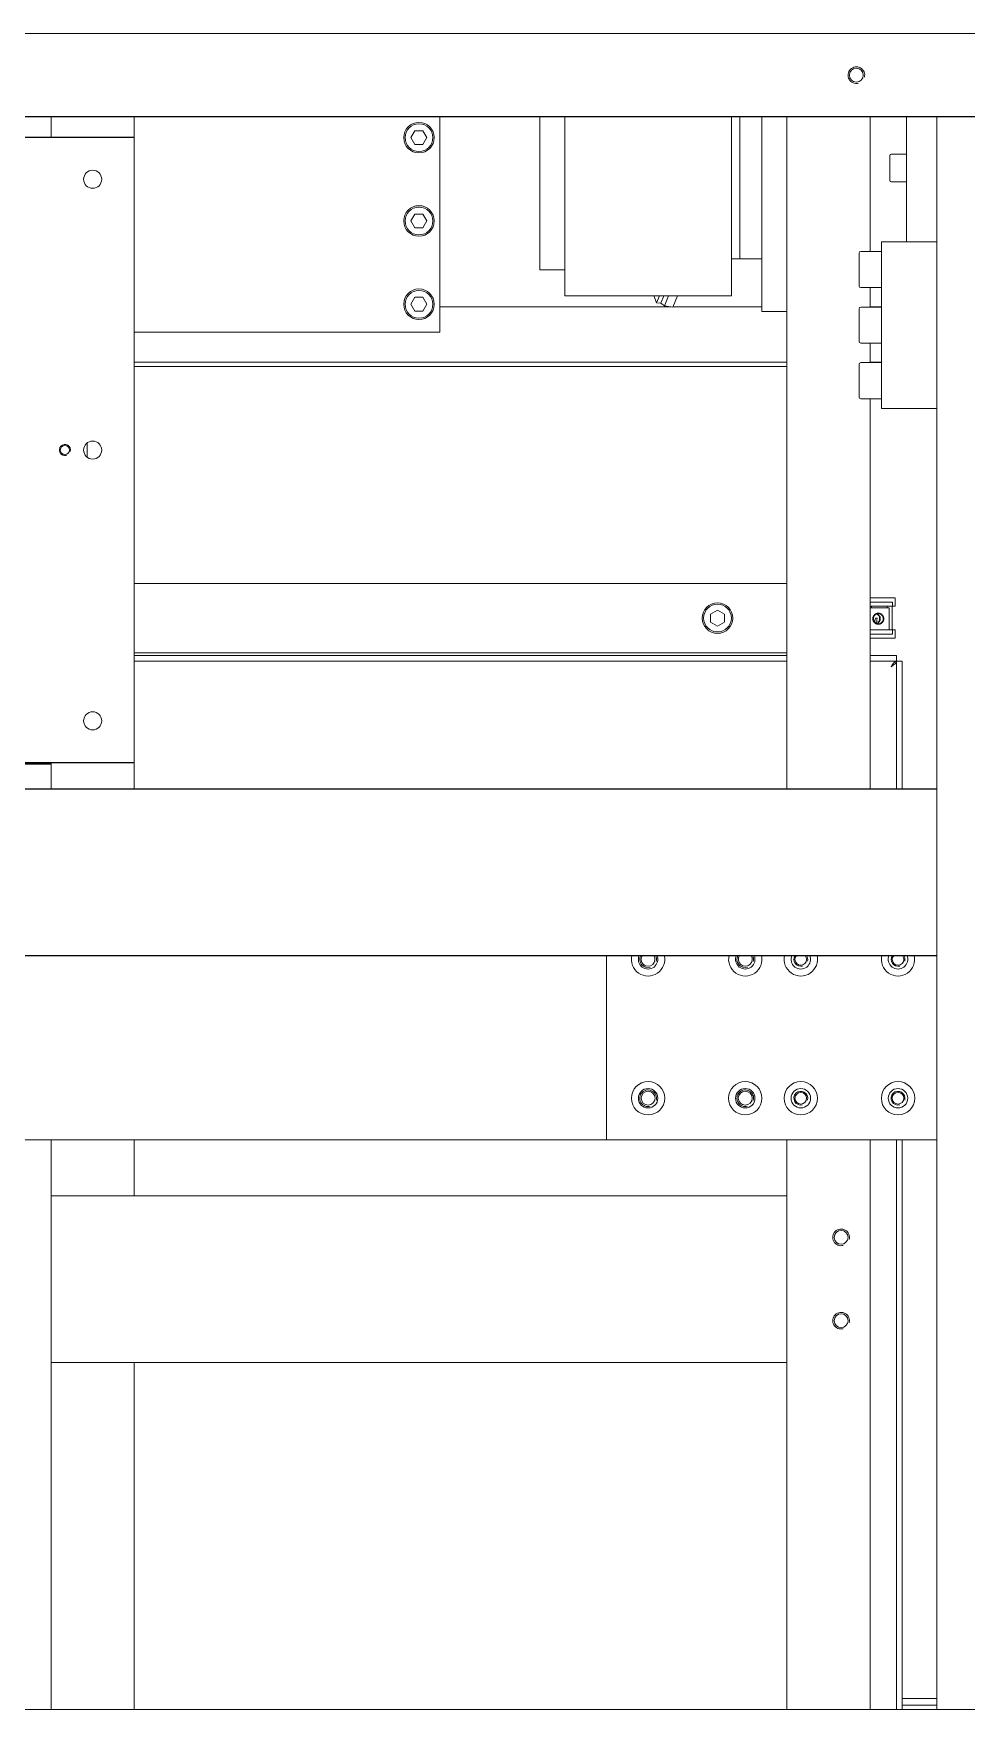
# Model space of a CAD drawing. Header units: millimetres. Extents: x -1052 to 3351, y 0 to 2015.
# Drawn here: x -210.24 to -205.27, y 1702.45 to 1711.37 of the extents above; entities that cross this region are included whole.
import ezdxf

# ---------------------------------------------------------------- set-up
doc = ezdxf.new("R2010")
doc.units = ezdxf.units.MM
doc.layers.add('@ New Renovation', color=7, linetype='Continuous')
for name, color, linetype, lineweight in [('AEKQ1SOLIDLINE！实线层', 7, 'Continuous', 18), ('AM_CL', 7, 'Continuous', 15), ('GB-FRSJ-1SOLIDLINE！实线层', 7, 'Continuous', 18), ('GB-FRSJ-2SOLIDLINE！实线层', 7, 'Continuous', 18), ('GB-FRSJ-4SOLIDLINE！实线层', 7, 'Continuous', 18), ('GB-FRSJ-5SOLIDLINE！实线层', 7, 'Continuous', 18), ('GB-FRSJ-6SOLIDLINE！实线层', 7, 'Continuous', 18), ('GB_C-SXR28-滑块_2SOLIDLINE！实线层', 7, 'Continuous', 18), ('HCJ_RECTANGULAR_TUSOLIDLINE！实线层', 7, 'Continuous', 18), ('ISO4762-M6X18-8_8SOLIDLINE！实线层', 7, 'Continuous', 18), ('ISO4762-M6X20-10_9SOLIDLINE！实线层', 7, 'Continuous', 18), ('ISO4762-M6X25-8_8SOLIDLINE！实线层', 7, 'Continuous', 18), ('ISO4762-M8X35-12_9SOLIDLINE！实线层', 7, 'Continuous', 18), ('QJ_RECTANGULAR_TUBSOLIDLINE！实线层', 7, 'Continuous', 18), ('QJ_SQUARE_TUBE_120SOLIDLINE！实线层', 7, 'Continuous', 18), ('QZDB-4-1SOLIDLINE！实线层', 7, 'Continuous', 18), ('QZDB-LDA-2SOLIDLINE！实线层', 7, 'Continuous', 18), ('QZDBHC-2-1-LSOLIDLINE！实线层', 7, 'Continuous', 18), ('QZDBHC-2-15SOLIDLINE！实线层', 7, 'Continuous', 18), ('QZDBHC-2-2-LSOLIDLINE！实线层', 7, 'Continuous', 18), ('QZDBHC-2-2A-ASOLIDLINE！实线层', 7, 'Continuous', 18), ('QZDBHC-2-A-1SOLIDLINE！实线层', 7, 'Continuous', 18), ('QZDBHC-2-AA-1_MIRSOLIDLINE！实线层', 7, 'Continuous', 18), ('QZDLD-10SOLIDLINE！实线层', 7, 'Continuous', 18), ('QZDLD-1SOLIDLINE！实线层', 7, 'Continuous', 18), ('TDJGA-11SOLIDLINE！实线层', 7, 'Continuous', 18), ('TDJGA-1SOLIDLINE！实线层', 7, 'Continuous', 18), ('ZDXTDJG-1SOLIDLINE！实线层', 7, 'Continuous', 18), ('ZX-900DBJ-05-F-01SOLIDLINE！实线层', 7, 'Continuous', 18)]:
    doc.layers.add(name, color=color, linetype=linetype, lineweight=lineweight)

# ---------------------------------------------------------------- blocks, each defined once
blk = doc.blocks.new('*X870')
at = {"layer": '@ New Renovation', "color": 0, "linetype": 'Continuous'}
for p, q in [((-2938.08, -545.7), (-2938.08, 1014.3)), ((-2696.08, 863.3), (-2696.08, -394.7)), ((-2636.08, 863.3), (-2636.08, -394.7)), ((-2930.58, -105.7), (-2930.58, 574.3)), ((-2705.58, 159.3), (-2705.58, -105.7)), ((-2705.08, 159.3), (-2705.08, -75.7))]:
    blk.add_line(p, q, dxfattribs=at)
at = {"layer": 'AEKQ1SOLIDLINE！实线层', "color": 7, "linetype": 'Continuous'}
blk.add_line((-2815.54, -88.7), (-2820.62, -88.7), dxfattribs=at)
at = {"layer": 'GB-FRSJ-1SOLIDLINE！实线层', "color": 7, "linetype": 'Continuous'}
for p, q in [((-2764.83, -370.7), (-2764.83, -379.7)), ((-2763.33, -370.7), (-2763.33, -378.67)), ((-2761.83, -370.7), (-2761.83, -379.7)), ((-2751.83, -370.7), (-2751.83, -378.67)), ((-2750.33, -370.7), (-2750.33, -379.7)), ((-2761.83, -379.7), (-2764.83, -379.7)), ((-2763.33, -378.67), (-2761.83, -378.67)), ((-2753.33, -377.57), (-2753.33, -379.7)), ((-2751.83, -378.67), (-2753.33, -378.67)), ((-2750.33, -379.7), (-2753.33, -379.7))]:
    blk.add_line(p, q, dxfattribs=at)
at = {"layer": 'GB-FRSJ-2SOLIDLINE！实线层', "color": 7, "linetype": 'Continuous'}
for p, q in [((-2761.33, -377.57), (-2761.33, -370.7)), ((-2753.33, -377.57), (-2753.33, -370.7)), ((-2753.33, -377.57), (-2761.33, -377.57))]:
    blk.add_line(p, q, dxfattribs=at)
at = {"layer": 'GB-FRSJ-2SOLIDLINE！实线层', "color": 3, "linetype": 'Continuous'}
for points in [[(-2759.33, -373.6), (-2759.33, -373.57), (-2759.32, -373.51), (-2759.31, -373.43), (-2759.31, -373.36), (-2759.3, -373.32), (-2759.3, -373.28), (-2759.29, -373.25), (-2759.29, -373.23), (-2759.29, -373.22), (-2759.29, -373.21), (-2759.28, -373.19), (-2759.28, -373.16), (-2759.26, -373.11), (-2759.24, -373.03), (-2759.21, -372.96), (-2759.2, -372.9), (-2759.19, -372.88), (-2759.18, -372.86), (-2759.18, -372.85), (-2759.17, -372.84), (-2759.17, -372.82), (-2759.15, -372.8), (-2759.13, -372.75), (-2759.09, -372.68), (-2759.05, -372.61), (-2759.02, -372.56), (-2759.01, -372.53), (-2759, -372.52), (-2759, -372.51), (-2758.99, -372.5), (-2758.98, -372.48), (-2758.96, -372.46), (-2758.92, -372.42), (-2758.87, -372.35), (-2758.82, -372.29), (-2758.78, -372.25), (-2758.76, -372.22), (-2758.75, -372.21), (-2758.74, -372.2), (-2758.73, -372.19), (-2758.72, -372.18), (-2758.7, -372.17), (-2758.66, -372.13), (-2758.59, -372.08), (-2758.53, -372.03), (-2758.49, -371.99), (-2758.46, -371.97), (-2758.45, -371.96), (-2758.44, -371.95), (-2758.43, -371.95), (-2758.42, -371.94), (-2758.39, -371.93), (-2758.34, -371.9), (-2758.27, -371.86), (-2758.2, -371.83), (-2758.15, -371.8), (-2758.12, -371.79), (-2758.11, -371.78), (-2758.1, -371.77), (-2758.09, -371.77), (-2758.07, -371.76), (-2758.04, -371.76), (-2757.99, -371.74), (-2757.91, -371.72), (-2757.83, -371.69), (-2757.78, -371.68), (-2757.75, -371.67), (-2757.74, -371.66), (-2757.73, -371.66), (-2757.71, -371.66), (-2757.7, -371.66), (-2757.67, -371.65), (-2757.61, -371.65), (-2757.53, -371.64), (-2757.45, -371.63), (-2757.39, -371.63), (-2757.36, -371.62), (-2757.34, -371.62), (-2757.33, -371.62), (-2757.32, -371.62), (-2757.3, -371.62), (-2757.27, -371.63), (-2757.22, -371.63), (-2757.14, -371.64), (-2757.06, -371.65), (-2757, -371.65), (-2756.97, -371.65), (-2756.95, -371.66), (-2756.94, -371.66), (-2756.93, -371.66), (-2756.91, -371.67), (-2756.89, -371.67), (-2756.83, -371.69), (-2756.75, -371.71), (-2756.68, -371.74), (-2756.62, -371.75), (-2756.6, -371.76), (-2756.58, -371.77), (-2756.57, -371.77), (-2756.56, -371.78), (-2756.54, -371.78), (-2756.52, -371.8), (-2756.47, -371.82), (-2756.4, -371.86), (-2756.32, -371.9), (-2756.27, -371.92), (-2756.25, -371.94), (-2756.23, -371.95), (-2756.22, -371.95), (-2756.21, -371.96), (-2756.2, -371.97), (-2756.18, -371.99), (-2756.13, -372.02), (-2756.07, -372.08), (-2756.01, -372.13), (-2755.96, -372.16), (-2755.94, -372.18), (-2755.93, -372.19), (-2755.92, -372.2), (-2755.91, -372.21), (-2755.9, -372.22), (-2755.88, -372.24), (-2755.84, -372.29), (-2755.79, -372.35), (-2755.74, -372.41), (-2755.7, -372.46), (-2755.69, -372.48), (-2755.68, -372.49), (-2755.67, -372.5), (-2755.66, -372.51), (-2755.65, -372.53), (-2755.64, -372.55), (-2755.61, -372.6), (-2755.58, -372.67), (-2755.54, -372.74), (-2755.51, -372.79), (-2755.5, -372.82), (-2755.49, -372.83), (-2755.48, -372.84), (-2755.48, -372.85), (-2755.48, -372.87), (-2755.47, -372.9), (-2755.45, -372.95), (-2755.43, -373.03), (-2755.4, -373.1), (-2755.39, -373.16), (-2755.38, -373.19), (-2755.37, -373.2), (-2755.37, -373.21), (-2755.37, -373.22), (-2755.37, -373.24), (-2755.36, -373.27), (-2755.36, -373.31), (-2755.35, -373.36), (-2755.35, -373.42), (-2755.34, -373.51), (-2755.33, -373.57), (-2755.33, -373.6)], [(-2755.33, -373.6), (-2755.33, -373.64), (-2755.34, -373.7), (-2755.35, -373.78), (-2755.35, -373.85), (-2755.36, -373.89), (-2755.36, -373.93), (-2755.37, -373.96), (-2755.37, -373.98), (-2755.37, -373.99), (-2755.37, -374), (-2755.38, -374.02), (-2755.38, -374.04), (-2755.4, -374.1), (-2755.42, -374.18), (-2755.45, -374.25), (-2755.46, -374.31), (-2755.47, -374.33), (-2755.48, -374.35), (-2755.48, -374.36), (-2755.49, -374.37), (-2755.49, -374.39), (-2755.51, -374.41), (-2755.53, -374.46), (-2755.57, -374.53), (-2755.61, -374.6), (-2755.64, -374.65), (-2755.65, -374.68), (-2755.66, -374.69), (-2755.66, -374.7), (-2755.67, -374.71), (-2755.68, -374.73), (-2755.7, -374.75), (-2755.74, -374.79), (-2755.79, -374.86), (-2755.84, -374.92), (-2755.88, -374.96), (-2755.9, -374.99), (-2755.91, -375), (-2755.92, -375.01), (-2755.93, -375.02), (-2755.94, -375.03), (-2755.96, -375.04), (-2756, -375.08), (-2756.07, -375.13), (-2756.13, -375.18), (-2756.17, -375.22), (-2756.2, -375.24), (-2756.21, -375.25), (-2756.22, -375.25), (-2756.23, -375.26), (-2756.24, -375.27), (-2756.27, -375.28), (-2756.32, -375.31), (-2756.39, -375.35), (-2756.46, -375.38), (-2756.51, -375.41), (-2756.54, -375.42), (-2756.55, -375.43), (-2756.56, -375.44), (-2756.57, -375.44), (-2756.59, -375.45), (-2756.62, -375.45), (-2756.67, -375.47), (-2756.75, -375.49), (-2756.83, -375.52), (-2756.88, -375.53), (-2756.91, -375.54), (-2756.92, -375.55), (-2756.93, -375.55), (-2756.95, -375.55), (-2756.96, -375.55), (-2756.99, -375.56), (-2757.05, -375.56), (-2757.13, -375.57), (-2757.21, -375.58), (-2757.27, -375.58), (-2757.3, -375.59), (-2757.32, -375.59), (-2757.33, -375.59), (-2757.34, -375.59), (-2757.36, -375.59), (-2757.39, -375.58), (-2757.44, -375.58), (-2757.52, -375.57), (-2757.61, -375.56), (-2757.66, -375.56), (-2757.69, -375.55), (-2757.71, -375.55), (-2757.72, -375.55), (-2757.73, -375.55), (-2757.75, -375.54), (-2757.77, -375.54), (-2757.83, -375.52), (-2757.91, -375.5), (-2757.98, -375.47), (-2758.04, -375.46), (-2758.07, -375.45), (-2758.08, -375.44), (-2758.09, -375.44), (-2758.1, -375.43), (-2758.12, -375.43), (-2758.14, -375.41), (-2758.19, -375.39), (-2758.26, -375.35), (-2758.34, -375.31), (-2758.39, -375.28), (-2758.41, -375.27), (-2758.43, -375.26), (-2758.44, -375.26), (-2758.45, -375.25), (-2758.46, -375.24), (-2758.48, -375.22), (-2758.53, -375.19), (-2758.59, -375.13), (-2758.65, -375.08), (-2758.7, -375.04), (-2758.72, -375.03), (-2758.73, -375.02), (-2758.74, -375.01), (-2758.75, -375), (-2758.76, -374.99), (-2758.78, -374.96), (-2758.82, -374.92), (-2758.87, -374.86), (-2758.92, -374.8), (-2758.96, -374.75), (-2758.97, -374.73), (-2758.98, -374.72), (-2758.99, -374.71), (-2759, -374.7), (-2759.01, -374.68), (-2759.02, -374.66), (-2759.05, -374.61), (-2759.08, -374.54), (-2759.12, -374.47), (-2759.15, -374.42), (-2759.16, -374.39), (-2759.17, -374.38), (-2759.18, -374.37), (-2759.18, -374.36), (-2759.19, -374.34), (-2759.19, -374.31), (-2759.21, -374.26), (-2759.23, -374.18), (-2759.26, -374.1), (-2759.27, -374.05), (-2759.28, -374.02), (-2759.29, -374.01), (-2759.29, -374), (-2759.29, -373.98), (-2759.29, -373.97), (-2759.3, -373.94), (-2759.3, -373.9), (-2759.31, -373.85), (-2759.31, -373.78), (-2759.32, -373.7), (-2759.33, -373.64), (-2759.33, -373.6)]]:
    blk.add_open_spline(points, degree=3, knots=[0, 0, 0, 0, 0.097655, 0.19531, 0.244138, 0.292966, 0.341793, 0.366207, 0.378414, 0.390621, 0.402828, 0.415035, 0.439448, 0.488276, 0.585931, 0.683587, 0.732414, 0.756828, 0.769035, 0.781242, 0.793449, 0.805656, 0.830069, 0.878897, 0.976552, 1.074207, 1.123035, 1.147449, 1.159656, 1.171863, 1.18407, 1.196276, 1.22069, 1.269518, 1.367173, 1.464828, 1.513656, 1.53807, 1.550277, 1.562484, 1.57469, 1.586897, 1.611311, 1.660139, 1.757794, 1.855449, 1.904277, 1.928691, 1.940898, 1.953104, 1.965311, 1.977518, 2.001932, 2.05076, 2.148415, 2.24607, 2.294898, 2.319312, 2.331518, 2.343725, 2.355932, 2.368139, 2.392553, 2.441381, 2.539036, 2.636691, 2.685519, 2.709932, 2.722139, 2.734346, 2.746553, 2.75876, 2.783174, 2.832001, 2.929657, 3.027312, 3.076139, 3.100553, 3.11276, 3.124967, 3.137174, 3.149381, 3.173795, 3.222622, 3.320278, 3.417933, 3.46676, 3.491174, 3.503381, 3.515588, 3.527795, 3.540002, 3.564416, 3.613243, 3.710898, 3.808554, 3.857381, 3.881795, 3.894002, 3.906209, 3.918416, 3.930623, 3.955036, 4.003864, 4.101519, 4.199175, 4.248002, 4.272416, 4.284623, 4.29683, 4.309037, 4.321244, 4.345657, 4.394485, 4.49214, 4.589795, 4.638623, 4.663037, 4.675244, 4.687451, 4.699658, 4.711864, 4.736278, 4.785106, 4.882761, 4.980416, 5.029244, 5.053658, 5.065865, 5.078072, 5.090278, 5.102485, 5.126899, 5.175727, 5.273382, 5.371037, 5.419865, 5.444279, 5.456485, 5.468692, 5.480899, 5.493106, 5.51752, 5.566348, 5.664003, 5.761658, 5.810486, 5.834899, 5.847106, 5.859313, 5.87152, 5.883727, 5.908141, 5.956968, 6.005796, 6.054624, 6.152279, 6.249934, 6.249934, 6.249934, 6.249934], dxfattribs=at)
at = {"layer": 'GB-FRSJ-2SOLIDLINE！实线层', "color": 7, "linetype": 'Continuous'}
for points, knots in [([(-2759.13, -373.6), (-2759.13, -373.37), (-2759.04, -372.9), (-2758.51, -372.12), (-2757.33, -371.62), (-2756.15, -372.12), (-2755.63, -372.9), (-2755.53, -373.37), (-2755.53, -373.6)], [0, 0, 0, 0, 0.705412, 1.412225, 2.804374, 4.196523, 4.903335, 5.608747, 5.608747, 5.608747, 5.608747]), ([(-2755.53, -373.6), (-2755.53, -373.84), (-2755.63, -374.31), (-2756.15, -375.09), (-2757.33, -375.59), (-2758.51, -375.09), (-2759.04, -374.31), (-2759.13, -373.84), (-2759.13, -373.6)], [0, 0, 0, 0, 0.705412, 1.412225, 2.804374, 4.196523, 4.903335, 5.608747, 5.608747, 5.608747, 5.608747]), ([(-2755.61, -373.08), (-2755.63, -373.13), (-2755.66, -373.19), (-2755.7, -373.28), (-2755.72, -373.33), (-2755.74, -373.37), (-2755.75, -373.4), (-2755.76, -373.42), (-2755.76, -373.43), (-2755.77, -373.44), (-2755.78, -373.45), (-2755.8, -373.48), (-2755.83, -373.52), (-2755.87, -373.58), (-2755.91, -373.64), (-2755.94, -373.68), (-2755.96, -373.71), (-2755.97, -373.72), (-2755.98, -373.73), (-2755.99, -373.74), (-2756, -373.75), (-2756.02, -373.77), (-2756.08, -373.82), (-2756.14, -373.88), (-2756.2, -373.93), (-2756.23, -373.96), (-2756.25, -373.98), (-2756.26, -373.99), (-2756.27, -374), (-2756.29, -374.01), (-2756.32, -374.02), (-2756.35, -374.04), (-2756.39, -374.07), (-2756.44, -374.1), (-2756.5, -374.13), (-2756.54, -374.15), (-2756.56, -374.16), (-2756.58, -374.18), (-2756.59, -374.18), (-2756.6, -374.18), (-2756.62, -374.19), (-2756.65, -374.2), (-2756.7, -374.22), (-2756.77, -374.24), (-2756.84, -374.26), (-2756.89, -374.28), (-2756.92, -374.29), (-2756.94, -374.29), (-2756.95, -374.3), (-2756.96, -374.3), (-2756.98, -374.3), (-2757.01, -374.3), (-2757.08, -374.31), (-2757.16, -374.32), (-2757.24, -374.33), (-2757.29, -374.33), (-2757.31, -374.34), (-2757.33, -374.34), (-2757.34, -374.34), (-2757.37, -374.33), (-2757.4, -374.33), (-2757.43, -374.33), (-2757.48, -374.32), (-2757.54, -374.32), (-2757.6, -374.31), (-2757.65, -374.3), (-2757.68, -374.3), (-2757.7, -374.3), (-2757.71, -374.3), (-2757.72, -374.29), (-2757.73, -374.29), (-2757.77, -374.28), (-2757.82, -374.26), (-2757.89, -374.24), (-2757.95, -374.22), (-2758, -374.2), (-2758.04, -374.19), (-2758.05, -374.19), (-2758.06, -374.18), (-2758.07, -374.18), (-2758.09, -374.17), (-2758.12, -374.15), (-2758.16, -374.13), (-2758.21, -374.1), (-2758.26, -374.07), (-2758.3, -374.05), (-2758.33, -374.03), (-2758.36, -374.01), (-2758.38, -374), (-2758.4, -373.99), (-2758.41, -373.98), (-2758.43, -373.96), (-2758.45, -373.94), (-2758.47, -373.92), (-2758.51, -373.89), (-2758.55, -373.85), (-2758.6, -373.81), (-2758.63, -373.78), (-2758.66, -373.76), (-2758.67, -373.74), (-2758.68, -373.73), (-2758.69, -373.72), (-2758.69, -373.71), (-2758.72, -373.68), (-2758.75, -373.64), (-2758.79, -373.58), (-2758.83, -373.53), (-2758.86, -373.48), (-2758.88, -373.46), (-2758.89, -373.44), (-2758.9, -373.43), (-2758.9, -373.42), (-2758.91, -373.4), (-2758.92, -373.38), (-2758.94, -373.33), (-2758.96, -373.28), (-2759, -373.19), (-2759.03, -373.13), (-2759.05, -373.08)], [0, 0, 0, 0, 0.142108, 0.213162, 0.284216, 0.319743, 0.35527, 0.373033, 0.381915, 0.390797, 0.40856, 0.426324, 0.497378, 0.568431, 0.639485, 0.710539, 0.728303, 0.746066, 0.754948, 0.76383, 0.781593, 0.81712, 0.852647, 0.994755, 1.065809, 1.101336, 1.1191, 1.136863, 1.154626, 1.17239, 1.207917, 1.243444, 1.278971, 1.350025, 1.421079, 1.456606, 1.492133, 1.509896, 1.518778, 1.52766, 1.545423, 1.563187, 1.634241, 1.705294, 1.776348, 1.847402, 1.865166, 1.882929, 1.891811, 1.900693, 1.918456, 1.953983, 1.98951, 2.131618, 2.202672, 2.238199, 2.255962, 2.273726, 2.291489, 2.309253, 2.34478, 2.380307, 2.415834, 2.486888, 2.557942, 2.593469, 2.628996, 2.646759, 2.655641, 2.664523, 2.682286, 2.70005, 2.771104, 2.842157, 2.913211, 2.984265, 3.002029, 3.019792, 3.028674, 3.037556, 3.055319, 3.090846, 3.126373, 3.197427, 3.268481, 3.304008, 3.339535, 3.375062, 3.392825, 3.410589, 3.428352, 3.446116, 3.481643, 3.51717, 3.552697, 3.623751, 3.694805, 3.730332, 3.765859, 3.783622, 3.792504, 3.801386, 3.819149, 3.836913, 3.907967, 3.97902, 4.050074, 4.121128, 4.138892, 4.156655, 4.165537, 4.174419, 4.192182, 4.227709, 4.263236, 4.33429, 4.405344, 4.547452, 4.547452, 4.547452, 4.547452]), ([(-2755.66, -372.95), (-2755.79, -373.27), (-2756.26, -373.86), (-2757.33, -374.18), (-2758.4, -373.86), (-2758.87, -373.27), (-2759, -372.95)], [0, 0, 0, 0, 1.063941, 2.132066, 3.200191, 4.264132, 4.264132, 4.264132, 4.264132])]:
    blk.add_open_spline(points, degree=3, knots=knots, dxfattribs=at)
at = {"layer": 'GB-FRSJ-4SOLIDLINE！实线层', "color": 7, "linetype": 'Continuous'}
for p, q in [((-2757.58, -372.54), (-2757.01, -372.45)), ((-2757.58, -372.54), (-2757.58, -373.24)), ((-2756.77, -373.12), (-2757.58, -373.24)), ((-2757.01, -372.45), (-2756.65, -372.4))]:
    blk.add_line(p, q, dxfattribs=at)
for points in [[(-2755.67, -372.93), (-2755.71, -372.94), (-2755.86, -372.97), (-2756.03, -373), (-2756.21, -373.03), (-2756.39, -373.06), (-2756.77, -373.12)], [(-2756.65, -372.4), (-2756.31, -372.34), (-2756.16, -372.32), (-2756.1, -372.31)]]:
    blk.add_lwpolyline(points, dxfattribs=at)
at = {"layer": 'GB-FRSJ-5SOLIDLINE！实线层', "color": 7, "linetype": 'Continuous'}
for p, q in [((-2761.33, -376.85), (-2761.83, -376.85)), ((-2753.33, -378.55), (-2761.83, -378.55))]:
    blk.add_line(p, q, dxfattribs=at)
at = {"layer": 'GB-FRSJ-6SOLIDLINE！实线层', "color": 7, "linetype": 'Continuous'}
blk.add_line((-2761.33, -371.2), (-2761.83, -371.2), dxfattribs=at)
at = {"layer": 'GB_C-SXR28-滑块_2SOLIDLINE！实线层', "color": 7, "linetype": 'Continuous'}
for p, q in [((-2873.58, -294.8), (-2871.14, -293.76)), ((-2873.58, -296.43), (-2871.02, -295.34)), ((-2871.14, -293.76), (-2873.38, -292.95)), ((-2871.14, -293.76), (-2871.02, -295.34)), ((-2870.06, -296.56), (-2871.02, -295.34)), ((-2873.58, -298.06), (-2870.06, -296.56)), ((-2873.58, -301.32), (-2869.58, -299.62)), ((-2870.06, -296.56), (-2869.58, -299.62))]:
    blk.add_line(p, q, dxfattribs=at)
at = {"layer": 'HCJ_RECTANGULAR_TUSOLIDLINE！实线层', "color": 7, "linetype": 'Continuous'}
blk.add_line((-2968.08, 1016.3), (-2968.08, -547.7), dxfattribs=at)
at = {"layer": 'ISO4762-M6X18-8_8SOLIDLINE！实线层', "color": 7, "linetype": 'Continuous'}
for p, q in [((-2933.08, -206.76), (-2930.58, -205.32)), ((-2933.08, -209.65), (-2933.08, -206.76)), ((-2930.58, -211.09), (-2933.08, -209.65)), ((-2930.58, -205.32), (-2928.08, -206.76)), ((-2928.08, -209.65), (-2930.58, -211.09)), ((-2928.08, -206.76), (-2928.08, -209.65)), ((-2903.08, -206.76), (-2900.58, -205.32)), ((-2903.08, -209.65), (-2903.08, -206.76)), ((-2900.58, -211.09), (-2903.08, -209.65)), ((-2900.58, -205.32), (-2898.08, -206.76)), ((-2898.08, -209.65), (-2900.58, -211.09)), ((-2898.08, -206.76), (-2898.08, -209.65)), ((-2873.08, -206.76), (-2870.58, -205.32)), ((-2873.08, -209.65), (-2873.08, -206.76)), ((-2870.58, -211.09), (-2873.08, -209.65)), ((-2870.58, -205.32), (-2868.08, -206.76)), ((-2868.08, -209.65), (-2870.58, -211.09)), ((-2868.08, -206.76), (-2868.08, -209.65))]:
    blk.add_line(p, q, dxfattribs=at)
for centre in [(-2930.58, -208.2), (-2900.58, -208.2), (-2870.58, -208.2)]:
    blk.add_circle(centre, 5, dxfattribs=at)
at = {"layer": 'ISO4762-M6X20-10_9SOLIDLINE！实线层', "color": 7, "linetype": 'Continuous'}
for p, q in [((-2760.47, -315.7), (-2759.02, -313.2)), ((-2759.02, -313.2), (-2756.14, -313.2)), ((-2756.14, -313.2), (-2754.69, -315.7)), ((-2759.02, -318.2), (-2760.47, -315.7)), ((-2756.14, -318.2), (-2759.02, -318.2)), ((-2754.69, -315.7), (-2756.14, -318.2))]:
    blk.add_line(p, q, dxfattribs=at)
blk.add_circle((-2757.58, -315.7), 5, dxfattribs=at)
at = {"layer": 'ISO4762-M6X25-8_8SOLIDLINE！实线层', "color": 7, "linetype": 'Continuous'}
for p, q in [((-2924.68, -378.2), (-2924.68, -383.7)), ((-2915.18, -377.7), (-2924.18, -377.7)), ((-2914.68, -378.2), (-2914.68, -383.7))]:
    blk.add_line(p, q, dxfattribs=at)
for centre, start, end in [((-2924.18, -378.2), 90, 180), ((-2915.18, -378.2), 0, 90)]:
    blk.add_arc(centre, 0.5, start, end, dxfattribs=at)
at = {"layer": 'ISO4762-M8X35-12_9SOLIDLINE！实线层', "color": 7, "linetype": 'Continuous'}
for p, q in [((-2889.58, -367.3), (-2889.58, -374.7)), ((-2877.18, -366.7), (-2888.98, -366.7)), ((-2876.58, -367.3), (-2876.58, -374.7)), ((-2869.58, -367.3), (-2869.58, -374.7)), ((-2857.18, -366.7), (-2868.98, -366.7)), ((-2856.58, -367.3), (-2856.58, -374.7)), ((-2849.58, -367.3), (-2849.58, -374.7)), ((-2837.18, -366.7), (-2848.98, -366.7)), ((-2836.58, -367.3), (-2836.58, -374.7))]:
    blk.add_line(p, q, dxfattribs=at)
for centre, start, end in [((-2888.98, -367.3), 90, 180), ((-2877.18, -367.3), 0, 90), ((-2868.98, -367.3), 90, 180), ((-2857.18, -367.3), 0, 90), ((-2848.98, -367.3), 90, 180), ((-2837.18, -367.3), 0, 90)]:
    blk.add_arc(centre, 0.6, start, end, dxfattribs=at)
at = {"layer": 'QJ_RECTANGULAR_TUBSOLIDLINE！实线层', "color": 7, "linetype": 'Continuous'}
for p, q in [((-2364.58, 1084.3), (-2364.58, -615.7)), ((-2968.08, -547.7), (-2968.08, 1016.3)), ((-2938.08, -75.7), (-2930.58, -75.7)), ((-2705.58, -75.7), (-2696.08, -75.7)), ((-2569.68, -75.7), (-2549.58, -75.7)), ((-2549.58, -340.7), (-2549.58, -75.7)), ((-2489.58, -75.7), (-2549.58, -75.7)), ((-2489.58, -340.7), (-2489.58, -75.7)), ((-2489.58, -75.7), (-2364.58, -75.7)), ((-2938.08, -105.7), (-2930.58, -105.7)), ((-2705.58, -105.7), (-2696.08, -105.7)), ((-2569.68, -105.7), (-2549.58, -105.7)), ((-2489.58, -105.7), (-2364.58, -105.7)), ((-2549.58, -340.7), (-2489.58, -340.7)), ((-2366.08, -394.7), (-2366.08, -382.2)), ((-2938.08, -394.7), (-2696.08, -394.7)), ((-2636.08, -394.7), (-2696.08, -394.7)), ((-2636.08, -394.7), (-2364.58, -394.7))]:
    blk.add_line(p, q, dxfattribs=at)
blk.add_circle((-2953.08, -365.7), 2.5, dxfattribs=at)
at = {"layer": 'QJ_RECTANGULAR_TUBSOLIDLINE！实线层', "color": 3, "linetype": 'Continuous'}
blk.add_arc((-2953.08, -365.7), 3, 345, 285, dxfattribs=at)
at = {"layer": 'QJ_SQUARE_TUBE_120SOLIDLINE！实线层', "color": 7, "linetype": 'Continuous'}
for p, q in [((-2938.08, -340.7), (-2696.08, -340.7)), ((-2569.68, -340.7), (-2549.58, -340.7)), ((-2489.58, -340.7), (-2364.58, -340.7)), ((-2938.08, -370.7), (-2889.58, -370.7)), ((-2876.58, -370.7), (-2869.58, -370.7)), ((-2856.58, -370.7), (-2849.58, -370.7)), ((-2836.58, -370.7), (-2696.08, -370.7)), ((-2569.68, -370.7), (-2364.58, -370.7))]:
    blk.add_line(p, q, dxfattribs=at)
for centre in [(-2534.58, -360.2), (-2504.58, -360.2)]:
    blk.add_circle(centre, 2.5, dxfattribs=at)
at = {"layer": 'QJ_SQUARE_TUBE_120SOLIDLINE！实线层', "color": 3, "linetype": 'Continuous'}
for centre in [(-2534.58, -360.2), (-2504.58, -360.2)]:
    blk.add_arc(centre, 3, 345, 285, dxfattribs=at)
at = {"layer": 'QZDB-4-1SOLIDLINE！实线层', "color": 7, "linetype": 'Continuous'}
for p, q in [((-2744.08, -105.7), (-2744.08, -340.7)), ((-2742.08, -340.7), (-2742.08, -105.7)), ((-2744.08, -370.7), (-2744.08, -380.2)), ((-2742.08, -380.2), (-2742.08, -370.7)), ((-2742.08, -380.2), (-2744.08, -380.2)), ((-2696.08, -380.2), (-2742.08, -380.2)), ((-2742.08, -380.2), (-2742.08, -382.2)), ((-2364.58, -380.2), (-2569.68, -380.2)), ((-2742.08, -382.2), (-2696.08, -382.2)), ((-2569.68, -382.2), (-2364.58, -382.2))]:
    blk.add_line(p, q, dxfattribs=at)
for points in [[(-2742.08, -380.2), (-2742.08, -380.12), (-2742.05, -379.94), (-2741.93, -379.69), (-2741.74, -379.44), (-2741.39, -379.09), (-2740.82, -378.68), (-2740.34, -378.37), (-2740.08, -378.2)], [(-2742.08, -380.2), (-2742, -380.2), (-2741.82, -380.18), (-2741.56, -380.05), (-2741.31, -379.86), (-2740.97, -379.51), (-2740.55, -378.95), (-2740.24, -378.46), (-2740.08, -378.2)]]:
    blk.add_open_spline(points, degree=3, knots=[0, 0, 0, 0, 0.253119, 0.52795, 0.839078, 1.192123, 2.011796, 2.926681, 2.926681, 2.926681, 2.926681], dxfattribs=at)
at = {"layer": 'QZDB-LDA-2SOLIDLINE！实线层', "color": 7, "linetype": 'Continuous'}
for p, q in [((-2893.08, -374.7), (-2833.08, -374.7)), ((-2893.08, -374.7), (-2893.08, -394.7)), ((-2833.08, -374.7), (-2833.08, -394.7))]:
    blk.add_line(p, q, dxfattribs=at)
at = {"layer": 'QZDBHC-2-1-LSOLIDLINE！实线层', "color": 7, "linetype": 'Continuous'}
for p, q in [((-2569.68, -394.7), (-2569.68, 221.8)), ((-2569.68, -275.7), (-2636.08, -275.7))]:
    blk.add_line(p, q, dxfattribs=at)
for centre, radius in [((-2584.68, -290.7), 6), ((-2584.68, -290.7), 3.5), ((-2584.68, -290.7), 2.5), ((-2584.68, -325.7), 6), ((-2584.68, -325.7), 3.5), ((-2584.68, -325.7), 2.5), ((-2584.68, -345.7), 6), ((-2584.68, -345.7), 3.5), ((-2584.68, -345.7), 2.1), ((-2584.68, -380.7), 6), ((-2584.68, -380.7), 3.5), ((-2584.68, -380.7), 2.1)]:
    blk.add_circle(centre, radius, dxfattribs=at)
for centre, radius, start, end in [((-2634.68, -290.7), 3.5, 246.07431, 113.92569), ((-2634.68, -290.7), 6, 256.42271, 103.57729), ((-2634.68, -290.7), 2.5, 235.64408, 124.35592), ((-2634.68, -325.7), 6, 256.42271, 103.57729), ((-2634.68, -325.7), 3.5, 246.07431, 113.92569), ((-2634.68, -325.7), 2.5, 235.64408, 124.35592), ((-2634.68, -345.7), 3.5, 246.07431, 113.92569), ((-2634.68, -345.7), 6, 256.42271, 103.57729), ((-2634.68, -345.7), 2.1, 227.92214, 132.07786), ((-2634.68, -380.7), 3.5, 246.07431, 113.92569), ((-2634.68, -380.7), 6, 256.42271, 103.57729), ((-2634.68, -380.7), 2.1, 227.92214, 132.07786)]:
    blk.add_arc(centre, radius, start, end, dxfattribs=at)
at = {"layer": 'QZDBHC-2-1-LSOLIDLINE！实线层', "color": 3, "linetype": 'Continuous'}
for centre, radius, start, end in [((-2634.68, -290.7), 3, 345, 117.8204), ((-2584.68, -290.7), 3, 345, 285), ((-2634.68, -290.7), 3, 242.17874, 285), ((-2634.68, -325.7), 3, 345, 117.8204), ((-2584.68, -325.7), 3, 345, 285), ((-2634.68, -325.7), 3, 242.17874, 285), ((-2634.68, -345.7), 2.5, 345, 124.06297), ((-2584.68, -345.7), 2.5, 345, 285), ((-2634.68, -345.7), 2.5, 235.93915, 285), ((-2634.68, -380.7), 2.5, 345, 124.06297), ((-2584.68, -380.7), 2.5, 345, 285), ((-2634.68, -380.7), 2.5, 235.93915, 285)]:
    blk.add_arc(centre, radius, start, end, dxfattribs=at)
at = {"layer": 'QZDBHC-2-15SOLIDLINE！实线层', "color": 7, "linetype": 'Continuous'}
for p, q in [((-2873.58, -260.7), (-2938.08, -260.7)), ((-2873.58, -260.7), (-2873.58, -320.7)), ((-2873.58, -320.7), (-2938.08, -320.7))]:
    blk.add_line(p, q, dxfattribs=at)
at = {"layer": 'QZDBHC-2-2-LSOLIDLINE！实线层', "color": 7, "linetype": 'Continuous'}
blk.add_line((-2893.08, -383.7), (-2938.08, -383.7), dxfattribs=at)
at = {"layer": 'QZDBHC-2-2A-ASOLIDLINE！实线层', "color": 7, "linetype": 'Continuous'}
for p, q in [((-2886.98, -323.7), (-2938.08, -323.7)), ((-2886.98, -331.7), (-2886.98, -320.7)), ((-2886.98, -331.7), (-2938.08, -331.7))]:
    blk.add_line(p, q, dxfattribs=at)
at = {"layer": 'QZDBHC-2-A-1SOLIDLINE！实线层', "color": 7, "linetype": 'Continuous'}
for p in [(-2938.08, -251.7), (-2882.98, -260.7)]:
    blk.add_line(p, (-2882.98, -251.7), dxfattribs=at)
at = {"layer": 'QZDBHC-2-AA-1_MIRSOLIDLINE！实线层', "color": 7, "linetype": 'Continuous'}
for p in [(-2938.08, -331.7), (-2867.98, -340.7)]:
    blk.add_line(p, (-2867.98, -331.7), dxfattribs=at)
at = {"layer": 'QZDLD-10SOLIDLINE！实线层', "color": 7, "linetype": 'Continuous'}
for p, q in [((-2849.68, -340.7), (-2849.68, -105.7)), ((-2848.18, -340.7), (-2848.18, -105.7)), ((-2849.68, -374.7), (-2849.68, -370.7))]:
    blk.add_line(p, q, dxfattribs=at)
at = {"layer": 'QZDLD-1SOLIDLINE！实线层', "color": 7, "linetype": 'Continuous'}
for p, q in [((-2869.68, -298.99), (-2869.68, -215.7)), ((-2869.68, -331.7), (-2869.68, -299.62)), ((-2869.68, -374.7), (-2869.68, -370.7))]:
    blk.add_line(p, q, dxfattribs=at)
at = {"layer": 'TDJGA-11SOLIDLINE！实线层', "color": 7, "linetype": 'Continuous'}
for p, q in [((-2770.08, -105.7), (-2770.08, -340.7)), ((-2745.08, -340.7), (-2745.08, -105.7))]:
    blk.add_line(p, q, dxfattribs=at)
blk.add_circle((-2757.58, -315.7), 5.5, dxfattribs=at)
at = {"layer": 'TDJGA-1SOLIDLINE！实线层', "color": 7, "linetype": 'Continuous'}
blk.add_line((-2705.58, -105.7), (-2930.58, -105.7), dxfattribs=at)
for centre, radius in [((-2818.08, -80.7), 1.65), ((-2915.58, -90.7), 3.25), ((-2818.08, -90.7), 3.25), ((-2720.58, -90.7), 3.25)]:
    blk.add_circle(centre, radius, dxfattribs=at)
at = {"layer": 'TDJGA-1SOLIDLINE！实线层', "color": 3, "linetype": 'Continuous'}
blk.add_arc((-2818.08, -80.7), 2, 345, 285, dxfattribs=at)
at = {"layer": 'ZDXTDJG-1SOLIDLINE！实线层', "color": 7, "linetype": 'Continuous'}
for p, q in [((-2860.58, -215.7), (-2860.58, -105.7)), ((-2938.08, -215.7), (-2860.58, -215.7))]:
    blk.add_line(p, q, dxfattribs=at)
for centre in [(-2930.58, -208.2), (-2900.58, -208.2), (-2870.58, -208.2)]:
    blk.add_circle(centre, 5.5, dxfattribs=at)
at = {"layer": 'ZX-900DBJ-05-F-01SOLIDLINE！实线层', "color": 7, "linetype": 'Continuous'}
blk.add_line((-2368.58, -394.7), (-2368.58, -382.2), dxfattribs=at)
blk = doc.blocks.new('1111')
at = {"layer": '@ New Renovation', "color": 0, "xscale": -1.000000000000001, "rotation": 90}
blk.add_blockref('*X870', (742235.8, 28062.85), dxfattribs=at)

msp = doc.modelspace()

# ---------------------------------------------------------------- block references
at = {"layer": 'AM_CL', "xscale": 0.01479181789831161, "yscale": 0.01479181789831161, "zscale": 0.01479181789831161}
msp.add_blockref('1111', (-11190.2858, 1252.3689), dxfattribs=at)

doc.saveas('drawing.dxf')
